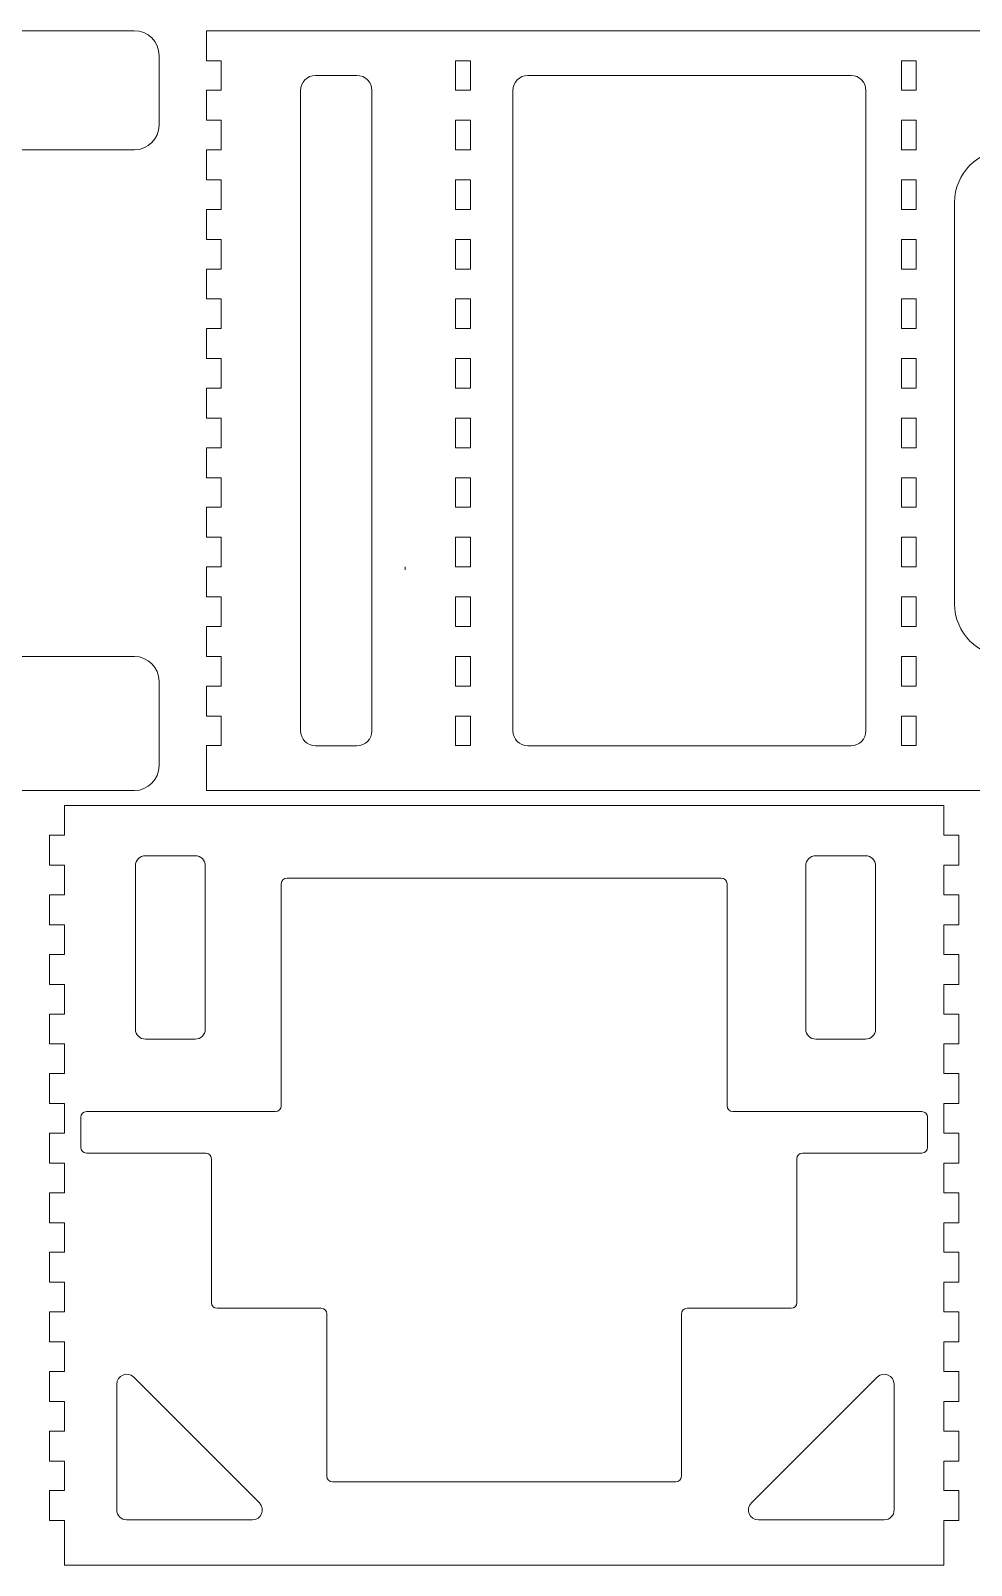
# Model space of a CAD drawing. Header units: millimetres. Extents: x 4 to 746, y 10 to 331.
# Drawn here: x 191.5 to 380.8, y 21.5 to 330.6 of the extents above; entities that cross this region are included whole.
import ezdxf

# ---------------------------------------------------------------- set-up
doc = ezdxf.new("R2010")
doc.units = ezdxf.units.MM
doc.header["$MEASUREMENT"] = 0
doc.layers.add('Layer 1', color=7, linetype='Continuous', lineweight=0)

msp = doc.modelspace()

# ---------------------------------------------------------------- linework, layer by layer
at = {"layer": 'Layer 1', "color": 18, "lineweight": 5, "true_color": 0x000000}
msp.add_lwpolyline([(266.9, 222.62), (266.9, 222.62), (266.9, 222.07), (266.9, 222.07)], close=True, dxfattribs=at)
for points, knots in [([(217.36, 311.61), (217.36, 311.61), (217.36, 325.63), (217.36, 325.63), (217.36, 328.39), (215.12, 330.63), (212.36, 330.63), (212.36, 330.63), (7.34, 330.63), (7.34, 330.63), (7.33, 330.63), (7.32, 330.62), (7.32, 330.61), (7.32, 330.61), (7.32, 324.61), (7.32, 324.61), (7.32, 324.6), (7.33, 324.59), (7.34, 324.59), (7.34, 324.59), (10.33, 324.59), (10.33, 324.59), (10.33, 324.59), (10.33, 318.63), (10.33, 318.63), (10.33, 318.63), (7.34, 318.63), (7.34, 318.63), (7.33, 318.63), (7.32, 318.62), (7.32, 318.61), (7.32, 318.61), (7.32, 312.61), (7.32, 312.61), (7.32, 312.6), (7.33, 312.59), (7.34, 312.59), (7.34, 312.59), (10.33, 312.59), (10.33, 312.59), (10.33, 312.59), (10.33, 306.63), (10.33, 306.63), (10.33, 306.63), (7.34, 306.63), (7.34, 306.63), (7.33, 306.63), (7.32, 306.62), (7.32, 306.61), (7.32, 306.61), (7.32, 300.61), (7.32, 300.61), (7.32, 300.6), (7.33, 300.59), (7.34, 300.59), (7.34, 300.59), (10.33, 300.59), (10.33, 300.59), (10.33, 300.59), (10.33, 294.63), (10.33, 294.63), (10.33, 294.63), (7.34, 294.63), (7.34, 294.63), (7.33, 294.63), (7.32, 294.62), (7.32, 294.61), (7.32, 294.61), (7.32, 288.61), (7.32, 288.61), (7.32, 288.6), (7.33, 288.59), (7.34, 288.59), (7.34, 288.59), (10.33, 288.59), (10.33, 288.59), (10.33, 288.59), (10.33, 282.63), (10.33, 282.63), (10.33, 282.63), (7.34, 282.63), (7.34, 282.63), (7.33, 282.63), (7.32, 282.62), (7.32, 282.61), (7.32, 282.61), (7.32, 276.61), (7.32, 276.61), (7.32, 276.6), (7.33, 276.59), (7.34, 276.59), (7.34, 276.59), (10.33, 276.59), (10.33, 276.59), (10.33, 276.59), (10.33, 270.63), (10.33, 270.63), (10.33, 270.63), (7.34, 270.63), (7.34, 270.63), (7.33, 270.63), (7.32, 270.62), (7.32, 270.61), (7.32, 270.61), (7.32, 264.61), (7.32, 264.61), (7.32, 264.6), (7.33, 264.59), (7.34, 264.59), (7.34, 264.59), (10.33, 264.59), (10.33, 264.59), (10.33, 264.59), (10.33, 258.63), (10.33, 258.63), (10.33, 258.63), (7.34, 258.63), (7.34, 258.63), (7.33, 258.63), (7.32, 258.62), (7.32, 258.61), (7.32, 258.61), (7.32, 252.61), (7.32, 252.61), (7.32, 252.6), (7.33, 252.59), (7.34, 252.59), (7.34, 252.59), (10.33, 252.59), (10.33, 252.59), (10.33, 252.59), (10.33, 246.63), (10.33, 246.63), (10.33, 246.63), (7.34, 246.63), (7.34, 246.63), (7.33, 246.63), (7.32, 246.62), (7.32, 246.61), (7.32, 246.61), (7.32, 240.61), (7.32, 240.61), (7.32, 240.6), (7.33, 240.59), (7.34, 240.59), (7.34, 240.59), (10.33, 240.59), (10.33, 240.59), (10.33, 240.59), (10.33, 234.63), (10.33, 234.63), (10.33, 234.63), (7.34, 234.63), (7.34, 234.63), (7.33, 234.63), (7.32, 234.62), (7.32, 234.61), (7.32, 234.61), (7.32, 228.61), (7.32, 228.61), (7.32, 228.6), (7.33, 228.59), (7.34, 228.59), (7.34, 228.59), (10.33, 228.59), (10.33, 228.59), (10.33, 228.59), (10.33, 222.63), (10.33, 222.63), (10.33, 222.63), (7.34, 222.63), (7.34, 222.63), (7.33, 222.63), (7.32, 222.62), (7.32, 222.61), (7.32, 222.61), (7.32, 216.61), (7.32, 216.61), (7.32, 216.6), (7.33, 216.59), (7.34, 216.59), (7.34, 216.59), (10.33, 216.59), (10.33, 216.59), (10.33, 216.59), (10.33, 210.63), (10.33, 210.63), (10.33, 210.63), (7.34, 210.63), (7.34, 210.63), (7.33, 210.63), (7.32, 210.62), (7.32, 210.61), (7.32, 210.61), (7.32, 204.61), (7.32, 204.61), (7.32, 204.6), (7.33, 204.59), (7.34, 204.59), (7.34, 204.59), (10.33, 204.59), (10.33, 204.59), (10.33, 204.59), (10.33, 198.63), (10.33, 198.63), (10.33, 198.63), (7.34, 198.63), (7.34, 198.63), (7.33, 198.63), (7.32, 198.62), (7.32, 198.61), (7.32, 198.61), (7.32, 192.61), (7.32, 192.61), (7.32, 192.6), (7.33, 192.59), (7.34, 192.59), (7.34, 192.59), (10.33, 192.59), (10.33, 192.59), (10.33, 192.59), (10.33, 186.63), (10.33, 186.63), (10.33, 186.63), (7.34, 186.63), (7.34, 186.63), (7.33, 186.63), (7.32, 186.62), (7.32, 186.61), (7.32, 186.61), (7.32, 177.59), (7.32, 177.59), (7.32, 177.59), (212.38, 177.59), (212.38, 177.59), (215.13, 177.59), (217.36, 179.82), (217.36, 182.57), (217.36, 182.57), (217.36, 199.6), (217.36, 199.6), (217.36, 202.36), (215.13, 204.59), (212.38, 204.59), (212.38, 204.59), (168.54, 204.59), (168.54, 204.59), (162.67, 204.59), (157.92, 209.34), (157.92, 215.21), (157.92, 215.21), (157.92, 296.01), (157.92, 296.01), (157.92, 301.87), (162.67, 306.63), (168.54, 306.63), (168.54, 306.63), (212.38, 306.63), (212.38, 306.63), (215.13, 306.63), (217.36, 308.86), (217.36, 311.61)], [0, 0, 0, 0, 1, 1, 1, 2, 2, 2, 3, 3, 3, 4, 4, 4, 5, 5, 5, 6, 6, 6, 7, 7, 7, 8, 8, 8, 9, 9, 9, 10, 10, 10, 11, 11, 11, 12, 12, 12, 13, 13, 13, 14, 14, 14, 15, 15, 15, 16, 16, 16, 17, 17, 17, 18, 18, 18, 19, 19, 19, 20, 20, 20, 21, 21, 21, 22, 22, 22, 23, 23, 23, 24, 24, 24, 25, 25, 25, 26, 26, 26, 27, 27, 27, 28, 28, 28, 29, 29, 29, 30, 30, 30, 31, 31, 31, 32, 32, 32, 33, 33, 33, 34, 34, 34, 35, 35, 35, 36, 36, 36, 37, 37, 37, 38, 38, 38, 39, 39, 39, 40, 40, 40, 41, 41, 41, 42, 42, 42, 43, 43, 43, 44, 44, 44, 45, 45, 45, 46, 46, 46, 47, 47, 47, 48, 48, 48, 49, 49, 49, 50, 50, 50, 51, 51, 51, 52, 52, 52, 53, 53, 53, 54, 54, 54, 55, 55, 55, 56, 56, 56, 57, 57, 57, 58, 58, 58, 59, 59, 59, 60, 60, 60, 61, 61, 61, 62, 62, 62, 63, 63, 63, 64, 64, 64, 65, 65, 65, 66, 66, 66, 67, 67, 67, 68, 68, 68, 69, 69, 69, 70, 70, 70, 71, 71, 71, 72, 72, 72, 73, 73, 73, 74, 74, 74, 75, 75, 75, 76, 76, 76, 77, 77, 77, 78, 78, 78, 79, 79, 79, 80, 80, 80, 81, 81, 81, 82, 82, 82, 83, 83, 83, 84, 84, 84, 85, 85, 85, 86, 86, 86, 87, 87, 87, 87]), ([(436.91, 311.61), (436.91, 311.61), (436.91, 325.63), (436.91, 325.63), (436.91, 328.39), (434.67, 330.63), (431.91, 330.63), (431.91, 330.63), (226.89, 330.63), (226.89, 330.63), (226.88, 330.63), (226.87, 330.62), (226.87, 330.61), (226.87, 330.61), (226.87, 324.61), (226.87, 324.61), (226.87, 324.6), (226.88, 324.59), (226.89, 324.59), (226.89, 324.59), (229.87, 324.59), (229.87, 324.59), (229.87, 324.59), (229.87, 318.63), (229.87, 318.63), (229.87, 318.63), (226.89, 318.63), (226.89, 318.63), (226.88, 318.63), (226.87, 318.62), (226.87, 318.61), (226.87, 318.61), (226.87, 312.61), (226.87, 312.61), (226.87, 312.6), (226.88, 312.59), (226.89, 312.59), (226.89, 312.59), (229.87, 312.59), (229.87, 312.59), (229.87, 312.59), (229.87, 306.63), (229.87, 306.63), (229.87, 306.63), (226.89, 306.63), (226.89, 306.63), (226.88, 306.63), (226.87, 306.62), (226.87, 306.61), (226.87, 306.61), (226.87, 300.61), (226.87, 300.61), (226.87, 300.6), (226.88, 300.59), (226.89, 300.59), (226.89, 300.59), (229.87, 300.59), (229.87, 300.59), (229.87, 300.59), (229.87, 294.63), (229.87, 294.63), (229.87, 294.63), (226.89, 294.63), (226.89, 294.63), (226.88, 294.63), (226.87, 294.62), (226.87, 294.61), (226.87, 294.61), (226.87, 288.61), (226.87, 288.61), (226.87, 288.6), (226.88, 288.59), (226.89, 288.59), (226.89, 288.59), (229.87, 288.59), (229.87, 288.59), (229.87, 288.59), (229.87, 282.63), (229.87, 282.63), (229.87, 282.63), (226.89, 282.63), (226.89, 282.63), (226.88, 282.63), (226.87, 282.62), (226.87, 282.61), (226.87, 282.61), (226.87, 276.61), (226.87, 276.61), (226.87, 276.6), (226.88, 276.59), (226.89, 276.59), (226.89, 276.59), (229.87, 276.59), (229.87, 276.59), (229.87, 276.59), (229.87, 270.63), (229.87, 270.63), (229.87, 270.63), (226.89, 270.63), (226.89, 270.63), (226.88, 270.63), (226.87, 270.62), (226.87, 270.61), (226.87, 270.61), (226.87, 264.61), (226.87, 264.61), (226.87, 264.6), (226.88, 264.59), (226.89, 264.59), (226.89, 264.59), (229.87, 264.59), (229.87, 264.59), (229.87, 264.59), (229.87, 258.63), (229.87, 258.63), (229.87, 258.63), (226.89, 258.63), (226.89, 258.63), (226.88, 258.63), (226.87, 258.62), (226.87, 258.61), (226.87, 258.61), (226.87, 252.61), (226.87, 252.61), (226.87, 252.6), (226.88, 252.59), (226.89, 252.59), (226.89, 252.59), (229.87, 252.59), (229.87, 252.59), (229.87, 252.59), (229.87, 246.63), (229.87, 246.63), (229.87, 246.63), (226.89, 246.63), (226.89, 246.63), (226.88, 246.63), (226.87, 246.62), (226.87, 246.61), (226.87, 246.61), (226.87, 240.61), (226.87, 240.61), (226.87, 240.6), (226.88, 240.59), (226.89, 240.59), (226.89, 240.59), (229.87, 240.59), (229.87, 240.59), (229.87, 240.59), (229.87, 234.63), (229.87, 234.63), (229.87, 234.63), (226.89, 234.63), (226.89, 234.63), (226.88, 234.63), (226.87, 234.62), (226.87, 234.61), (226.87, 234.61), (226.87, 228.61), (226.87, 228.61), (226.87, 228.6), (226.88, 228.59), (226.89, 228.59), (226.89, 228.59), (229.87, 228.59), (229.87, 228.59), (229.87, 228.59), (229.87, 222.63), (229.87, 222.63), (229.87, 222.63), (226.89, 222.63), (226.89, 222.63), (226.88, 222.63), (226.87, 222.62), (226.87, 222.61), (226.87, 222.61), (226.87, 216.61), (226.87, 216.61), (226.87, 216.6), (226.88, 216.59), (226.89, 216.59), (226.89, 216.59), (229.87, 216.59), (229.87, 216.59), (229.87, 216.59), (229.87, 210.63), (229.87, 210.63), (229.87, 210.63), (226.89, 210.63), (226.89, 210.63), (226.88, 210.63), (226.87, 210.62), (226.87, 210.61), (226.87, 210.61), (226.87, 204.61), (226.87, 204.61), (226.87, 204.6), (226.88, 204.59), (226.89, 204.59), (226.89, 204.59), (229.87, 204.59), (229.87, 204.59), (229.87, 204.59), (229.87, 198.63), (229.87, 198.63), (229.87, 198.63), (226.89, 198.63), (226.89, 198.63), (226.88, 198.63), (226.87, 198.62), (226.87, 198.61), (226.87, 198.61), (226.87, 192.61), (226.87, 192.61), (226.87, 192.6), (226.88, 192.59), (226.89, 192.59), (226.89, 192.59), (229.87, 192.59), (229.87, 192.59), (229.87, 192.59), (229.87, 186.63), (229.87, 186.63), (229.87, 186.63), (226.89, 186.63), (226.89, 186.63), (226.88, 186.63), (226.87, 186.62), (226.87, 186.61), (226.87, 186.61), (226.87, 177.59), (226.87, 177.59), (226.87, 177.59), (431.93, 177.59), (431.93, 177.59), (434.68, 177.59), (436.91, 179.82), (436.91, 182.57), (436.91, 182.57), (436.91, 199.6), (436.91, 199.6), (436.91, 202.36), (434.68, 204.59), (431.93, 204.59), (431.93, 204.59), (388.09, 204.59), (388.09, 204.59), (382.22, 204.59), (377.47, 209.34), (377.47, 215.21), (377.47, 215.21), (377.47, 296.01), (377.47, 296.01), (377.47, 301.87), (382.22, 306.63), (388.09, 306.63), (388.09, 306.63), (431.93, 306.63), (431.93, 306.63), (434.68, 306.63), (436.91, 308.86), (436.91, 311.61)], [0, 0, 0, 0, 1, 1, 1, 2, 2, 2, 3, 3, 3, 4, 4, 4, 5, 5, 5, 6, 6, 6, 7, 7, 7, 8, 8, 8, 9, 9, 9, 10, 10, 10, 11, 11, 11, 12, 12, 12, 13, 13, 13, 14, 14, 14, 15, 15, 15, 16, 16, 16, 17, 17, 17, 18, 18, 18, 19, 19, 19, 20, 20, 20, 21, 21, 21, 22, 22, 22, 23, 23, 23, 24, 24, 24, 25, 25, 25, 26, 26, 26, 27, 27, 27, 28, 28, 28, 29, 29, 29, 30, 30, 30, 31, 31, 31, 32, 32, 32, 33, 33, 33, 34, 34, 34, 35, 35, 35, 36, 36, 36, 37, 37, 37, 38, 38, 38, 39, 39, 39, 40, 40, 40, 41, 41, 41, 42, 42, 42, 43, 43, 43, 44, 44, 44, 45, 45, 45, 46, 46, 46, 47, 47, 47, 48, 48, 48, 49, 49, 49, 50, 50, 50, 51, 51, 51, 52, 52, 52, 53, 53, 53, 54, 54, 54, 55, 55, 55, 56, 56, 56, 57, 57, 57, 58, 58, 58, 59, 59, 59, 60, 60, 60, 61, 61, 61, 62, 62, 62, 63, 63, 63, 64, 64, 64, 65, 65, 65, 66, 66, 66, 67, 67, 67, 68, 68, 68, 69, 69, 69, 70, 70, 70, 71, 71, 71, 72, 72, 72, 73, 73, 73, 74, 74, 74, 75, 75, 75, 76, 76, 76, 77, 77, 77, 78, 78, 78, 79, 79, 79, 80, 80, 80, 81, 81, 81, 82, 82, 82, 83, 83, 83, 84, 84, 84, 85, 85, 85, 86, 86, 86, 87, 87, 87, 87]), ([(280.02, 318.63), (280.02, 318.63), (277.05, 318.63), (277.05, 318.63), (277.05, 318.63), (277.05, 324.59), (277.05, 324.59), (277.05, 324.59), (280.02, 324.59), (280.02, 324.59), (280.02, 324.59), (280.02, 318.63), (280.02, 318.63)], [0, 0, 0, 0, 1, 1, 1, 2, 2, 2, 3, 3, 3, 4, 4, 4, 4]), ([(369.76, 318.63), (369.76, 318.63), (366.8, 318.63), (366.8, 318.63), (366.8, 318.63), (366.8, 324.59), (366.8, 324.59), (366.8, 324.59), (369.76, 324.59), (369.76, 324.59), (369.76, 324.59), (369.76, 318.63), (369.76, 318.63)], [0, 0, 0, 0, 1, 1, 1, 2, 2, 2, 3, 3, 3, 4, 4, 4, 4]), ([(260.2, 189.61), (260.2, 187.95), (258.85, 186.61), (257.19, 186.61), (257.19, 186.61), (248.83, 186.61), (248.83, 186.61), (247.17, 186.61), (245.83, 187.95), (245.83, 189.61), (245.83, 189.61), (245.83, 318.61), (245.83, 318.61), (245.83, 320.26), (247.17, 321.61), (248.83, 321.61), (248.83, 321.61), (257.19, 321.61), (257.19, 321.61), (258.85, 321.61), (260.2, 320.26), (260.2, 318.61), (260.2, 318.61), (260.2, 189.61), (260.2, 189.61)], [0, 0, 0, 0, 1, 1, 1, 2, 2, 2, 3, 3, 3, 4, 4, 4, 5, 5, 5, 6, 6, 6, 7, 7, 7, 8, 8, 8, 8]), ([(359.63, 189.61), (359.63, 187.95), (358.29, 186.61), (356.63, 186.61), (356.63, 186.61), (291.57, 186.61), (291.57, 186.61), (289.91, 186.61), (288.57, 187.95), (288.57, 189.61), (288.57, 189.61), (288.57, 318.61), (288.57, 318.61), (288.57, 320.26), (289.91, 321.61), (291.57, 321.61), (291.57, 321.61), (356.63, 321.61), (356.63, 321.61), (358.29, 321.61), (359.63, 320.26), (359.63, 318.61), (359.63, 318.61), (359.63, 189.61), (359.63, 189.61)], [0, 0, 0, 0, 1, 1, 1, 2, 2, 2, 3, 3, 3, 4, 4, 4, 5, 5, 5, 6, 6, 6, 7, 7, 7, 8, 8, 8, 8]), ([(280.02, 306.63), (280.02, 306.63), (277.05, 306.63), (277.05, 306.63), (277.05, 306.63), (277.05, 312.59), (277.05, 312.59), (277.05, 312.59), (280.02, 312.59), (280.02, 312.59), (280.02, 312.59), (280.02, 306.63), (280.02, 306.63)], [0, 0, 0, 0, 1, 1, 1, 2, 2, 2, 3, 3, 3, 4, 4, 4, 4]), ([(369.76, 306.63), (369.76, 306.63), (366.8, 306.63), (366.8, 306.63), (366.8, 306.63), (366.8, 312.59), (366.8, 312.59), (366.8, 312.59), (369.76, 312.59), (369.76, 312.59), (369.76, 312.59), (369.76, 306.63), (369.76, 306.63)], [0, 0, 0, 0, 1, 1, 1, 2, 2, 2, 3, 3, 3, 4, 4, 4, 4]), ([(280.02, 294.63), (280.02, 294.63), (277.05, 294.63), (277.05, 294.63), (277.05, 294.63), (277.05, 300.59), (277.05, 300.59), (277.05, 300.59), (280.02, 300.59), (280.02, 300.59), (280.02, 300.59), (280.02, 294.63), (280.02, 294.63)], [0, 0, 0, 0, 1, 1, 1, 2, 2, 2, 3, 3, 3, 4, 4, 4, 4]), ([(369.76, 294.63), (369.76, 294.63), (366.8, 294.63), (366.8, 294.63), (366.8, 294.63), (366.8, 300.59), (366.8, 300.59), (366.8, 300.59), (369.76, 300.59), (369.76, 300.59), (369.76, 300.59), (369.76, 294.63), (369.76, 294.63)], [0, 0, 0, 0, 1, 1, 1, 2, 2, 2, 3, 3, 3, 4, 4, 4, 4]), ([(280.02, 282.63), (280.02, 282.63), (277.05, 282.63), (277.05, 282.63), (277.05, 282.63), (277.05, 288.59), (277.05, 288.59), (277.05, 288.59), (280.02, 288.59), (280.02, 288.59), (280.02, 288.59), (280.02, 282.63), (280.02, 282.63)], [0, 0, 0, 0, 1, 1, 1, 2, 2, 2, 3, 3, 3, 4, 4, 4, 4]), ([(369.76, 282.63), (369.76, 282.63), (366.8, 282.63), (366.8, 282.63), (366.8, 282.63), (366.8, 288.59), (366.8, 288.59), (366.8, 288.59), (369.76, 288.59), (369.76, 288.59), (369.76, 288.59), (369.76, 282.63), (369.76, 282.63)], [0, 0, 0, 0, 1, 1, 1, 2, 2, 2, 3, 3, 3, 4, 4, 4, 4]), ([(280.02, 270.63), (280.02, 270.63), (277.05, 270.63), (277.05, 270.63), (277.05, 270.63), (277.05, 276.59), (277.05, 276.59), (277.05, 276.59), (280.02, 276.59), (280.02, 276.59), (280.02, 276.59), (280.02, 270.63), (280.02, 270.63)], [0, 0, 0, 0, 1, 1, 1, 2, 2, 2, 3, 3, 3, 4, 4, 4, 4]), ([(369.76, 270.63), (369.76, 270.63), (366.8, 270.63), (366.8, 270.63), (366.8, 270.63), (366.8, 276.59), (366.8, 276.59), (366.8, 276.59), (369.76, 276.59), (369.76, 276.59), (369.76, 276.59), (369.76, 270.63), (369.76, 270.63)], [0, 0, 0, 0, 1, 1, 1, 2, 2, 2, 3, 3, 3, 4, 4, 4, 4]), ([(280.02, 258.63), (280.02, 258.63), (277.05, 258.63), (277.05, 258.63), (277.05, 258.63), (277.05, 264.59), (277.05, 264.59), (277.05, 264.59), (280.02, 264.59), (280.02, 264.59), (280.02, 264.59), (280.02, 258.63), (280.02, 258.63)], [0, 0, 0, 0, 1, 1, 1, 2, 2, 2, 3, 3, 3, 4, 4, 4, 4]), ([(369.76, 258.63), (369.76, 258.63), (366.8, 258.63), (366.8, 258.63), (366.8, 258.63), (366.8, 264.59), (366.8, 264.59), (366.8, 264.59), (369.76, 264.59), (369.76, 264.59), (369.76, 264.59), (369.76, 258.63), (369.76, 258.63)], [0, 0, 0, 0, 1, 1, 1, 2, 2, 2, 3, 3, 3, 4, 4, 4, 4]), ([(280.02, 246.63), (280.02, 246.63), (277.05, 246.63), (277.05, 246.63), (277.05, 246.63), (277.05, 252.59), (277.05, 252.59), (277.05, 252.59), (280.02, 252.59), (280.02, 252.59), (280.02, 252.59), (280.02, 246.63), (280.02, 246.63)], [0, 0, 0, 0, 1, 1, 1, 2, 2, 2, 3, 3, 3, 4, 4, 4, 4]), ([(369.76, 246.63), (369.76, 246.63), (366.8, 246.63), (366.8, 246.63), (366.8, 246.63), (366.8, 252.59), (366.8, 252.59), (366.8, 252.59), (369.76, 252.59), (369.76, 252.59), (369.76, 252.59), (369.76, 246.63), (369.76, 246.63)], [0, 0, 0, 0, 1, 1, 1, 2, 2, 2, 3, 3, 3, 4, 4, 4, 4]), ([(280.02, 234.63), (280.02, 234.63), (277.05, 234.63), (277.05, 234.63), (277.05, 234.63), (277.05, 240.59), (277.05, 240.59), (277.05, 240.59), (280.02, 240.59), (280.02, 240.59), (280.02, 240.59), (280.02, 234.63), (280.02, 234.63)], [0, 0, 0, 0, 1, 1, 1, 2, 2, 2, 3, 3, 3, 4, 4, 4, 4]), ([(369.76, 234.63), (369.76, 234.63), (366.8, 234.63), (366.8, 234.63), (366.8, 234.63), (366.8, 240.59), (366.8, 240.59), (366.8, 240.59), (369.76, 240.59), (369.76, 240.59), (369.76, 240.59), (369.76, 234.63), (369.76, 234.63)], [0, 0, 0, 0, 1, 1, 1, 2, 2, 2, 3, 3, 3, 4, 4, 4, 4]), ([(280.02, 222.63), (280.02, 222.63), (277.05, 222.63), (277.05, 222.63), (277.05, 222.63), (277.05, 228.59), (277.05, 228.59), (277.05, 228.59), (280.02, 228.59), (280.02, 228.59), (280.02, 228.59), (280.02, 222.63), (280.02, 222.63)], [0, 0, 0, 0, 1, 1, 1, 2, 2, 2, 3, 3, 3, 4, 4, 4, 4]), ([(369.76, 222.63), (369.76, 222.63), (366.8, 222.63), (366.8, 222.63), (366.8, 222.63), (366.8, 228.59), (366.8, 228.59), (366.8, 228.59), (369.76, 228.59), (369.76, 228.59), (369.76, 228.59), (369.76, 222.63), (369.76, 222.63)], [0, 0, 0, 0, 1, 1, 1, 2, 2, 2, 3, 3, 3, 4, 4, 4, 4]), ([(280.02, 210.63), (280.02, 210.63), (277.05, 210.63), (277.05, 210.63), (277.05, 210.63), (277.05, 216.59), (277.05, 216.59), (277.05, 216.59), (280.02, 216.59), (280.02, 216.59), (280.02, 216.59), (280.02, 210.63), (280.02, 210.63)], [0, 0, 0, 0, 1, 1, 1, 2, 2, 2, 3, 3, 3, 4, 4, 4, 4]), ([(369.76, 210.63), (369.76, 210.63), (366.8, 210.63), (366.8, 210.63), (366.8, 210.63), (366.8, 216.59), (366.8, 216.59), (366.8, 216.59), (369.76, 216.59), (369.76, 216.59), (369.76, 216.59), (369.76, 210.63), (369.76, 210.63)], [0, 0, 0, 0, 1, 1, 1, 2, 2, 2, 3, 3, 3, 4, 4, 4, 4]), ([(280.02, 198.63), (280.02, 198.63), (277.05, 198.63), (277.05, 198.63), (277.05, 198.63), (277.05, 204.59), (277.05, 204.59), (277.05, 204.59), (280.02, 204.59), (280.02, 204.59), (280.02, 204.59), (280.02, 198.63), (280.02, 198.63)], [0, 0, 0, 0, 1, 1, 1, 2, 2, 2, 3, 3, 3, 4, 4, 4, 4]), ([(369.76, 198.63), (369.76, 198.63), (366.8, 198.63), (366.8, 198.63), (366.8, 198.63), (366.8, 204.59), (366.8, 204.59), (366.8, 204.59), (369.76, 204.59), (369.76, 204.59), (369.76, 204.59), (369.76, 198.63), (369.76, 198.63)], [0, 0, 0, 0, 1, 1, 1, 2, 2, 2, 3, 3, 3, 4, 4, 4, 4]), ([(280.02, 186.63), (280.02, 186.63), (277.05, 186.63), (277.05, 186.63), (277.05, 186.63), (277.05, 192.59), (277.05, 192.59), (277.05, 192.59), (280.02, 192.59), (280.02, 192.59), (280.02, 192.59), (280.02, 186.63), (280.02, 186.63)], [0, 0, 0, 0, 1, 1, 1, 2, 2, 2, 3, 3, 3, 4, 4, 4, 4]), ([(369.76, 186.63), (369.76, 186.63), (366.8, 186.63), (366.8, 186.63), (366.8, 186.63), (366.8, 192.59), (366.8, 192.59), (366.8, 192.59), (369.76, 192.59), (369.76, 192.59), (369.76, 192.59), (369.76, 186.63), (369.76, 186.63)], [0, 0, 0, 0, 1, 1, 1, 2, 2, 2, 3, 3, 3, 4, 4, 4, 4]), ([(378.31, 162.54), (378.32, 162.54), (378.33, 162.55), (378.33, 162.56), (378.33, 162.56), (378.33, 168.56), (378.33, 168.56), (378.33, 168.57), (378.32, 168.58), (378.31, 168.58), (378.31, 168.58), (375.33, 168.58), (375.33, 168.58), (375.33, 168.58), (375.33, 174.56), (375.33, 174.56), (375.33, 174.57), (375.32, 174.58), (375.31, 174.58), (375.31, 174.58), (198.31, 174.58), (198.31, 174.58), (198.3, 174.58), (198.29, 174.57), (198.29, 174.56), (198.29, 174.56), (198.29, 168.58), (198.29, 168.58), (198.29, 168.58), (195.31, 168.58), (195.31, 168.58), (195.3, 168.58), (195.29, 168.57), (195.29, 168.56), (195.29, 168.56), (195.29, 162.56), (195.29, 162.56), (195.29, 162.55), (195.3, 162.54), (195.31, 162.54), (195.31, 162.54), (198.29, 162.54), (198.29, 162.54), (198.29, 162.54), (198.29, 156.58), (198.29, 156.58), (198.29, 156.58), (195.31, 156.58), (195.31, 156.58), (195.3, 156.58), (195.29, 156.57), (195.29, 156.56), (195.29, 156.56), (195.29, 150.56), (195.29, 150.56), (195.29, 150.55), (195.3, 150.54), (195.31, 150.54), (195.31, 150.54), (198.29, 150.54), (198.29, 150.54), (198.29, 150.54), (198.29, 144.58), (198.29, 144.58), (198.29, 144.58), (195.31, 144.58), (195.31, 144.58), (195.3, 144.58), (195.29, 144.57), (195.29, 144.56), (195.29, 144.56), (195.29, 138.56), (195.29, 138.56), (195.29, 138.55), (195.3, 138.54), (195.31, 138.54), (195.31, 138.54), (198.29, 138.54), (198.29, 138.54), (198.29, 138.54), (198.29, 132.58), (198.29, 132.58), (198.29, 132.58), (195.31, 132.58), (195.31, 132.58), (195.3, 132.58), (195.29, 132.57), (195.29, 132.56), (195.29, 132.56), (195.29, 126.56), (195.29, 126.56), (195.29, 126.55), (195.3, 126.54), (195.31, 126.54), (195.31, 126.54), (198.29, 126.54), (198.29, 126.54), (198.29, 126.54), (198.29, 120.58), (198.29, 120.58), (198.29, 120.58), (195.31, 120.58), (195.31, 120.58), (195.3, 120.58), (195.29, 120.57), (195.29, 120.56), (195.29, 120.56), (195.29, 114.56), (195.29, 114.56), (195.29, 114.55), (195.3, 114.54), (195.31, 114.54), (195.31, 114.54), (198.29, 114.54), (198.29, 114.54), (198.29, 114.54), (198.29, 108.58), (198.29, 108.58), (198.29, 108.58), (195.31, 108.58), (195.31, 108.58), (195.3, 108.58), (195.29, 108.57), (195.29, 108.56), (195.29, 108.56), (195.29, 102.56), (195.29, 102.56), (195.29, 102.55), (195.3, 102.54), (195.31, 102.54), (195.31, 102.54), (198.29, 102.54), (198.29, 102.54), (198.29, 102.54), (198.29, 96.58), (198.29, 96.58), (198.29, 96.58), (195.31, 96.58), (195.31, 96.58), (195.3, 96.58), (195.29, 96.57), (195.29, 96.56), (195.29, 96.56), (195.29, 90.56), (195.29, 90.56), (195.29, 90.55), (195.3, 90.54), (195.31, 90.54), (195.31, 90.54), (198.29, 90.54), (198.29, 90.54), (198.29, 90.54), (198.29, 84.58), (198.29, 84.58), (198.29, 84.58), (195.31, 84.58), (195.31, 84.58), (195.3, 84.58), (195.29, 84.57), (195.29, 84.56), (195.29, 84.56), (195.29, 78.56), (195.29, 78.56), (195.29, 78.55), (195.3, 78.54), (195.31, 78.54), (195.31, 78.54), (198.29, 78.54), (198.29, 78.54), (198.29, 78.54), (198.29, 72.58), (198.29, 72.58), (198.29, 72.58), (195.31, 72.58), (195.31, 72.58), (195.3, 72.58), (195.29, 72.57), (195.29, 72.56), (195.29, 72.56), (195.29, 66.56), (195.29, 66.56), (195.29, 66.55), (195.3, 66.54), (195.31, 66.54), (195.31, 66.54), (198.29, 66.54), (198.29, 66.54), (198.29, 66.54), (198.29, 60.58), (198.29, 60.58), (198.29, 60.58), (195.31, 60.58), (195.31, 60.58), (195.3, 60.58), (195.29, 60.57), (195.29, 60.56), (195.29, 60.56), (195.29, 54.56), (195.29, 54.56), (195.29, 54.55), (195.3, 54.54), (195.31, 54.54), (195.31, 54.54), (198.29, 54.54), (198.29, 54.54), (198.29, 54.54), (198.29, 48.58), (198.29, 48.58), (198.29, 48.58), (195.31, 48.58), (195.31, 48.58), (195.3, 48.58), (195.29, 48.57), (195.29, 48.56), (195.29, 48.56), (195.29, 42.56), (195.29, 42.56), (195.29, 42.55), (195.3, 42.54), (195.31, 42.54), (195.31, 42.54), (198.29, 42.54), (198.29, 42.54), (198.29, 42.54), (198.29, 36.58), (198.29, 36.58), (198.29, 36.58), (195.31, 36.58), (195.31, 36.58), (195.3, 36.58), (195.29, 36.57), (195.29, 36.56), (195.29, 36.56), (195.29, 30.56), (195.29, 30.56), (195.29, 30.55), (195.3, 30.54), (195.31, 30.54), (195.31, 30.54), (198.29, 30.54), (198.29, 30.54), (198.29, 30.54), (198.29, 21.54), (198.29, 21.54), (198.29, 21.54), (375.33, 21.54), (375.33, 21.54), (375.33, 21.54), (375.33, 30.54), (375.33, 30.54), (375.33, 30.54), (378.31, 30.54), (378.31, 30.54), (378.32, 30.54), (378.33, 30.55), (378.33, 30.56), (378.33, 30.56), (378.33, 36.56), (378.33, 36.56), (378.33, 36.57), (378.32, 36.58), (378.31, 36.58), (378.31, 36.58), (375.33, 36.58), (375.33, 36.58), (375.33, 36.58), (375.33, 42.54), (375.33, 42.54), (375.33, 42.54), (378.31, 42.54), (378.31, 42.54), (378.32, 42.54), (378.33, 42.55), (378.33, 42.56), (378.33, 42.56), (378.33, 48.56), (378.33, 48.56), (378.33, 48.57), (378.32, 48.58), (378.31, 48.58), (378.31, 48.58), (375.33, 48.58), (375.33, 48.58), (375.33, 48.58), (375.33, 54.54), (375.33, 54.54), (375.33, 54.54), (378.31, 54.54), (378.31, 54.54), (378.32, 54.54), (378.33, 54.55), (378.33, 54.56), (378.33, 54.56), (378.33, 60.56), (378.33, 60.56), (378.33, 60.57), (378.32, 60.58), (378.31, 60.58), (378.31, 60.58), (375.33, 60.58), (375.33, 60.58), (375.33, 60.58), (375.33, 66.54), (375.33, 66.54), (375.33, 66.54), (378.31, 66.54), (378.31, 66.54), (378.32, 66.54), (378.33, 66.55), (378.33, 66.56), (378.33, 66.56), (378.33, 72.56), (378.33, 72.56), (378.33, 72.57), (378.32, 72.58), (378.31, 72.58), (378.31, 72.58), (375.33, 72.58), (375.33, 72.58), (375.33, 72.58), (375.33, 78.54), (375.33, 78.54), (375.33, 78.54), (378.31, 78.54), (378.31, 78.54), (378.32, 78.54), (378.33, 78.55), (378.33, 78.56), (378.33, 78.56), (378.33, 84.56), (378.33, 84.56), (378.33, 84.57), (378.32, 84.58), (378.31, 84.58), (378.31, 84.58), (375.33, 84.58), (375.33, 84.58), (375.33, 84.58), (375.33, 90.54), (375.33, 90.54), (375.33, 90.54), (378.31, 90.54), (378.31, 90.54), (378.32, 90.54), (378.33, 90.55), (378.33, 90.56), (378.33, 90.56), (378.33, 96.56), (378.33, 96.56), (378.33, 96.57), (378.32, 96.58), (378.31, 96.58), (378.31, 96.58), (375.33, 96.58), (375.33, 96.58), (375.33, 96.58), (375.33, 102.54), (375.33, 102.54), (375.33, 102.54), (378.31, 102.54), (378.31, 102.54), (378.32, 102.54), (378.33, 102.55), (378.33, 102.56), (378.33, 102.56), (378.33, 108.56), (378.33, 108.56), (378.33, 108.57), (378.32, 108.58), (378.31, 108.58), (378.31, 108.58), (375.33, 108.58), (375.33, 108.58), (375.33, 108.58), (375.33, 114.54), (375.33, 114.54), (375.33, 114.54), (378.31, 114.54), (378.31, 114.54), (378.32, 114.54), (378.33, 114.55), (378.33, 114.56), (378.33, 114.56), (378.33, 120.56), (378.33, 120.56), (378.33, 120.57), (378.32, 120.58), (378.31, 120.58), (378.31, 120.58), (375.33, 120.58), (375.33, 120.58), (375.33, 120.58), (375.33, 126.54), (375.33, 126.54), (375.33, 126.54), (378.31, 126.54), (378.31, 126.54), (378.32, 126.54), (378.33, 126.55), (378.33, 126.56), (378.33, 126.56), (378.33, 132.56), (378.33, 132.56), (378.33, 132.57), (378.32, 132.58), (378.31, 132.58), (378.31, 132.58), (375.33, 132.58), (375.33, 132.58), (375.33, 132.58), (375.33, 138.54), (375.33, 138.54), (375.33, 138.54), (378.31, 138.54), (378.31, 138.54), (378.32, 138.54), (378.33, 138.55), (378.33, 138.56), (378.33, 138.56), (378.33, 144.56), (378.33, 144.56), (378.33, 144.57), (378.32, 144.58), (378.31, 144.58), (378.31, 144.58), (375.33, 144.58), (375.33, 144.58), (375.33, 144.58), (375.33, 150.54), (375.33, 150.54), (375.33, 150.54), (378.31, 150.54), (378.31, 150.54), (378.32, 150.54), (378.33, 150.55), (378.33, 150.56), (378.33, 150.56), (378.33, 156.56), (378.33, 156.56), (378.33, 156.57), (378.32, 156.58), (378.31, 156.58), (378.31, 156.58), (375.33, 156.58), (375.33, 156.58), (375.33, 156.58), (375.33, 162.54), (375.33, 162.54), (375.33, 162.54), (378.31, 162.54), (378.31, 162.54)], [0, 0, 0, 0, 1, 1, 1, 2, 2, 2, 3, 3, 3, 4, 4, 4, 5, 5, 5, 6, 6, 6, 7, 7, 7, 8, 8, 8, 9, 9, 9, 10, 10, 10, 11, 11, 11, 12, 12, 12, 13, 13, 13, 14, 14, 14, 15, 15, 15, 16, 16, 16, 17, 17, 17, 18, 18, 18, 19, 19, 19, 20, 20, 20, 21, 21, 21, 22, 22, 22, 23, 23, 23, 24, 24, 24, 25, 25, 25, 26, 26, 26, 27, 27, 27, 28, 28, 28, 29, 29, 29, 30, 30, 30, 31, 31, 31, 32, 32, 32, 33, 33, 33, 34, 34, 34, 35, 35, 35, 36, 36, 36, 37, 37, 37, 38, 38, 38, 39, 39, 39, 40, 40, 40, 41, 41, 41, 42, 42, 42, 43, 43, 43, 44, 44, 44, 45, 45, 45, 46, 46, 46, 47, 47, 47, 48, 48, 48, 49, 49, 49, 50, 50, 50, 51, 51, 51, 52, 52, 52, 53, 53, 53, 54, 54, 54, 55, 55, 55, 56, 56, 56, 57, 57, 57, 58, 58, 58, 59, 59, 59, 60, 60, 60, 61, 61, 61, 62, 62, 62, 63, 63, 63, 64, 64, 64, 65, 65, 65, 66, 66, 66, 67, 67, 67, 68, 68, 68, 69, 69, 69, 70, 70, 70, 71, 71, 71, 72, 72, 72, 73, 73, 73, 74, 74, 74, 75, 75, 75, 76, 76, 76, 77, 77, 77, 78, 78, 78, 79, 79, 79, 80, 80, 80, 81, 81, 81, 82, 82, 82, 83, 83, 83, 84, 84, 84, 85, 85, 85, 86, 86, 86, 87, 87, 87, 88, 88, 88, 89, 89, 89, 90, 90, 90, 91, 91, 91, 92, 92, 92, 93, 93, 93, 94, 94, 94, 95, 95, 95, 96, 96, 96, 97, 97, 97, 98, 98, 98, 99, 99, 99, 100, 100, 100, 101, 101, 101, 102, 102, 102, 103, 103, 103, 104, 104, 104, 105, 105, 105, 106, 106, 106, 107, 107, 107, 108, 108, 108, 109, 109, 109, 110, 110, 110, 111, 111, 111, 112, 112, 112, 113, 113, 113, 114, 114, 114, 115, 115, 115, 116, 116, 116, 117, 117, 117, 118, 118, 118, 119, 119, 119, 120, 120, 120, 121, 121, 121, 122, 122, 122, 123, 123, 123, 124, 124, 124, 125, 125, 125, 126, 126, 126, 127, 127, 127, 128, 128, 128, 129, 129, 129, 130, 130, 130, 131, 131, 131, 132, 132, 132, 133, 133, 133, 134, 134, 134, 135, 135, 135, 136, 136, 136, 137, 137, 137, 138, 138, 138, 139, 139, 139, 140, 140, 140, 141, 141, 141, 142, 142, 142, 143, 143, 143, 144, 144, 144, 145, 145, 145, 146, 146, 146, 147, 147, 147, 148, 148, 148, 149, 149, 149, 150, 150, 150, 150]), ([(212.6, 162.45), (212.6, 163.56), (213.49, 164.45), (214.6, 164.45), (214.6, 164.45), (224.65, 164.45), (224.65, 164.45), (225.75, 164.45), (226.65, 163.56), (226.65, 162.45), (226.65, 162.45), (226.65, 129.52), (226.65, 129.52), (226.65, 128.42), (225.75, 127.52), (224.65, 127.52), (224.65, 127.52), (214.6, 127.52), (214.6, 127.52), (213.49, 127.52), (212.6, 128.42), (212.6, 129.52), (212.6, 129.52), (212.6, 162.45), (212.6, 162.45)], [0, 0, 0, 0, 1, 1, 1, 2, 2, 2, 3, 3, 3, 4, 4, 4, 5, 5, 5, 6, 6, 6, 7, 7, 7, 8, 8, 8, 8]), ([(347.52, 162.45), (347.52, 163.56), (348.42, 164.45), (349.52, 164.45), (349.52, 164.45), (359.57, 164.45), (359.57, 164.45), (360.68, 164.45), (361.57, 163.56), (361.57, 162.45), (361.57, 162.45), (361.57, 129.52), (361.57, 129.52), (361.57, 128.42), (360.68, 127.52), (359.57, 127.52), (359.57, 127.52), (349.52, 127.52), (349.52, 127.52), (348.42, 127.52), (347.52, 128.42), (347.52, 129.52), (347.52, 129.52), (347.52, 162.45), (347.52, 162.45)], [0, 0, 0, 0, 1, 1, 1, 2, 2, 2, 3, 3, 3, 4, 4, 4, 5, 5, 5, 6, 6, 6, 7, 7, 7, 8, 8, 8, 8]), ([(372.02, 105.72), (372.02, 105.09), (371.51, 104.58), (370.88, 104.58), (370.88, 104.58), (346.86, 104.58), (346.86, 104.58), (346.23, 104.58), (345.72, 104.07), (345.72, 103.44), (345.72, 103.44), (345.72, 74.44), (345.72, 74.44), (345.72, 73.81), (345.21, 73.3), (344.58, 73.3), (344.58, 73.3), (323.62, 73.3), (323.62, 73.3), (322.99, 73.3), (322.48, 72.79), (322.48, 72.16), (322.48, 72.16), (322.48, 39.49), (322.48, 39.49), (322.48, 38.86), (321.97, 38.35), (321.34, 38.35), (321.34, 38.35), (252.28, 38.35), (252.28, 38.35), (251.64, 38.35), (251.13, 38.86), (251.13, 39.49), (251.13, 39.49), (251.13, 72.16), (251.13, 72.16), (251.13, 72.79), (250.62, 73.3), (249.99, 73.3), (249.99, 73.3), (229.04, 73.3), (229.04, 73.3), (228.41, 73.3), (227.89, 73.81), (227.89, 74.44), (227.89, 74.44), (227.89, 103.44), (227.89, 103.44), (227.89, 104.07), (227.38, 104.58), (226.76, 104.58), (226.76, 104.58), (202.73, 104.58), (202.73, 104.58), (202.11, 104.58), (201.6, 105.09), (201.6, 105.72), (201.6, 105.72), (201.6, 111.79), (201.6, 111.79), (201.6, 112.42), (202.11, 112.93), (202.73, 112.93), (202.73, 112.93), (240.8, 112.93), (240.8, 112.93), (241.43, 112.93), (241.94, 113.44), (241.94, 114.07), (241.94, 114.07), (241.94, 158.81), (241.94, 158.81), (241.94, 159.43), (242.45, 159.95), (243.08, 159.95), (243.08, 159.95), (330.54, 159.95), (330.54, 159.95), (331.17, 159.95), (331.68, 159.43), (331.68, 158.81), (331.68, 158.81), (331.68, 114.07), (331.68, 114.07), (331.68, 113.44), (332.19, 112.93), (332.82, 112.93), (332.82, 112.93), (370.88, 112.93), (370.88, 112.93), (371.2, 112.93), (371.48, 112.8), (371.69, 112.6), (371.9, 112.39), (372.02, 112.1), (372.02, 111.79), (372.02, 111.79), (372.02, 105.72), (372.02, 105.72)], [0, 0, 0, 0, 1, 1, 1, 2, 2, 2, 3, 3, 3, 4, 4, 4, 5, 5, 5, 6, 6, 6, 7, 7, 7, 8, 8, 8, 9, 9, 9, 10, 10, 10, 11, 11, 11, 12, 12, 12, 13, 13, 13, 14, 14, 14, 15, 15, 15, 16, 16, 16, 17, 17, 17, 18, 18, 18, 19, 19, 19, 20, 20, 20, 21, 21, 21, 22, 22, 22, 23, 23, 23, 24, 24, 24, 25, 25, 25, 26, 26, 26, 27, 27, 27, 28, 28, 28, 29, 29, 29, 30, 30, 30, 31, 31, 31, 32, 32, 32, 33, 33, 33, 33]), ([(236.15, 30.7), (236.15, 30.7), (210.82, 30.7), (210.82, 30.7), (209.72, 30.7), (208.82, 31.59), (208.82, 32.7), (208.82, 32.7), (208.82, 58.02), (208.82, 58.02), (208.82, 59.8), (210.98, 60.7), (212.24, 59.44), (212.24, 59.44), (237.56, 34.11), (237.56, 34.11), (238.82, 32.85), (237.93, 30.7), (236.15, 30.7)], [0, 0, 0, 0, 1, 1, 1, 2, 2, 2, 3, 3, 3, 4, 4, 4, 5, 5, 5, 6, 6, 6, 6]), ([(365.31, 32.7), (365.31, 31.59), (364.42, 30.7), (363.31, 30.7), (363.31, 30.7), (337.99, 30.7), (337.99, 30.7), (336.2, 30.7), (335.31, 32.85), (336.57, 34.11), (336.57, 34.11), (361.9, 59.44), (361.9, 59.44), (363.16, 60.7), (365.31, 59.8), (365.31, 58.02), (365.31, 58.02), (365.31, 32.7), (365.31, 32.7)], [0, 0, 0, 0, 1, 1, 1, 2, 2, 2, 3, 3, 3, 4, 4, 4, 5, 5, 5, 6, 6, 6, 6])]:
    msp.add_open_spline(points, degree=3, knots=knots, dxfattribs=at)

doc.saveas('drawing.dxf')
